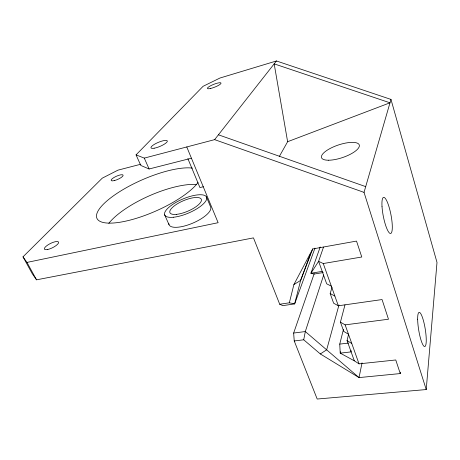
<?xml version="1.0" encoding="UTF-8"?>
<svg xmlns="http://www.w3.org/2000/svg" width="460" height="460" viewBox="0 0 460 460"><rect width="100%" height="100%" fill="white"/><g stroke="black" fill="none" stroke-linecap="round" stroke-linejoin="round"><path stroke-width="0.69" d="M314.226 273.614L293.647 333.057L294.239 340.975L317.193 399.033L426.224 389.557L437 262.43L390.977 99.412L276.443 60.967L219.978 78.022L203.096 86.302L136.062 154.87L140.783 165.433L149.097 168.987L191.429 158.217M294.239 340.975L303.721 339.796L320.338 353.953L359.03 377.591L400.252 373.566L400.436 372.146M303.721 339.796L305.308 331.551L323.69 274.971M362.049 362.836L359.03 377.591L305.308 331.551L293.647 333.057M400.252 373.566L395.761 359.973L359.036 363.854L354.321 360.812L347.058 340.59L348.571 334.328M140.869 164.214L117.978 170.148L102.264 178.158L23 256.841L32.355 273.861L36.535 279.829L253.471 237.872L279.714 304.244L289.346 302.812L293.9 284.544L312.714 248.946L356.517 241.086L361.773 257.008L323.265 263.534L318.596 261.326L310.914 273.252L314.168 274.039L323.248 272.55M340.572 351.739L340.228 353.13L354.321 360.812M351.037 350.497L351.118 351.894L340.228 353.13L339.744 344.109L343.436 329.504M348.473 334.236L343.769 331.424L340.434 322.138L344.977 304.842M338.974 304.98L326.669 349.801L320.338 353.953M426.224 389.557L364.032 192.378L390.977 99.412M340.434 322.138L345.138 324.869L388.476 319.228L382.065 299.558L338.33 305.785L333.638 303.209L330.171 293.56L332.016 287.391M323.518 247.106L318.596 261.326L326.663 283.786L331.344 286.195M320.206 246.974L310.914 273.252L322.213 271.394M314.985 248.095L294.647 303.887L282.848 305.63L279.714 304.244M310.592 253.477L300.622 280.427L294.647 303.887L289.346 302.812M312.714 248.946L300.622 280.427L293.9 284.544M279.249 156.601L287.621 141.709L274.171 63.859L389.994 102.804L287.621 141.709M136.062 154.87L144.285 158.113L214.624 139.639L276.443 60.967M203.406 186.743L199.916 187.559L187.875 158.642M23 256.841L26.973 262.418L218.126 222.697L186.771 146.958M339.744 344.109L348.542 343.062M218.425 134.803L365.7 186.628M214.624 139.639L364.032 192.378M330.171 293.56L334.857 296.05M347.058 340.59L351.768 343.476M26.973 262.418L36.535 279.829M164.663 214.883L169.015 224.652M144.285 158.113L149.097 168.987M206.413 196.817L210.496 206.661A22.62 7.843 -23.2 0 1 191.877 223.514A22.62 7.843 -23.2 0 1 168.831 223.617M323.265 263.534L338.33 305.785M345.138 324.869L359.036 363.854M108.824 223.318A56.126 18.193 -23.9 0 1 196.248 184.448M198.018 182.517A56.729 17.031 -23.7 0 1 120.917 222.082A56.729 17.031 -23.7 0 1 111.366 197.357A56.729 17.031 -23.7 0 1 192.452 168.107M382.007 206.373A18.394 3.893 79 0 0 390.477 233.502A18.394 3.893 79 0 0 388.884 206.419A18.394 3.893 79 0 0 382.007 206.373M417.657 319.205A17.313 3.306 80.7 0 0 424.241 346.438A17.313 3.306 80.7 0 0 423.982 322.77A17.313 3.306 80.7 0 0 417.657 319.205M328.704 160.224A19.918 6.624 -18.6 0 0 359.197 146.705A19.918 6.624 -18.6 0 0 333.247 146.97A19.918 6.624 -18.6 0 0 328.704 160.224M47.788 249.469A7.889 2.363 -26.4 0 0 58.633 242.495A7.889 2.363 -26.4 0 0 48.041 244.841A7.889 2.363 -26.4 0 0 47.788 249.469M114.494 180.556A6.538 1.719 -24 0 0 123.136 175.208A6.538 1.719 -24 0 0 113.775 177.617A6.538 1.719 -24 0 0 114.494 180.556M176.554 214.348A17.066 5.681 -23.1 0 0 201.405 200.594A17.066 5.681 -23.1 0 0 178.865 202.935A17.066 5.681 -23.1 0 0 176.554 214.348M173.69 217.223A22.758 7.578 -23.1 0 0 206.712 198.835A22.758 7.578 -23.1 0 0 176.502 202.095A22.758 7.578 -23.1 0 0 173.69 217.223M210.484 88.492A7.325 1.489 -21.6 0 0 221.047 83.26A7.325 1.489 -21.6 0 0 211.157 85.474A7.325 1.489 -21.6 0 0 210.484 88.492M154.14 148.218A8.861 2.185 -22.9 0 0 167.279 141.502A8.861 2.185 -22.9 0 0 156.003 143.439A8.861 2.185 -22.9 0 0 154.14 148.218"/></g></svg>
